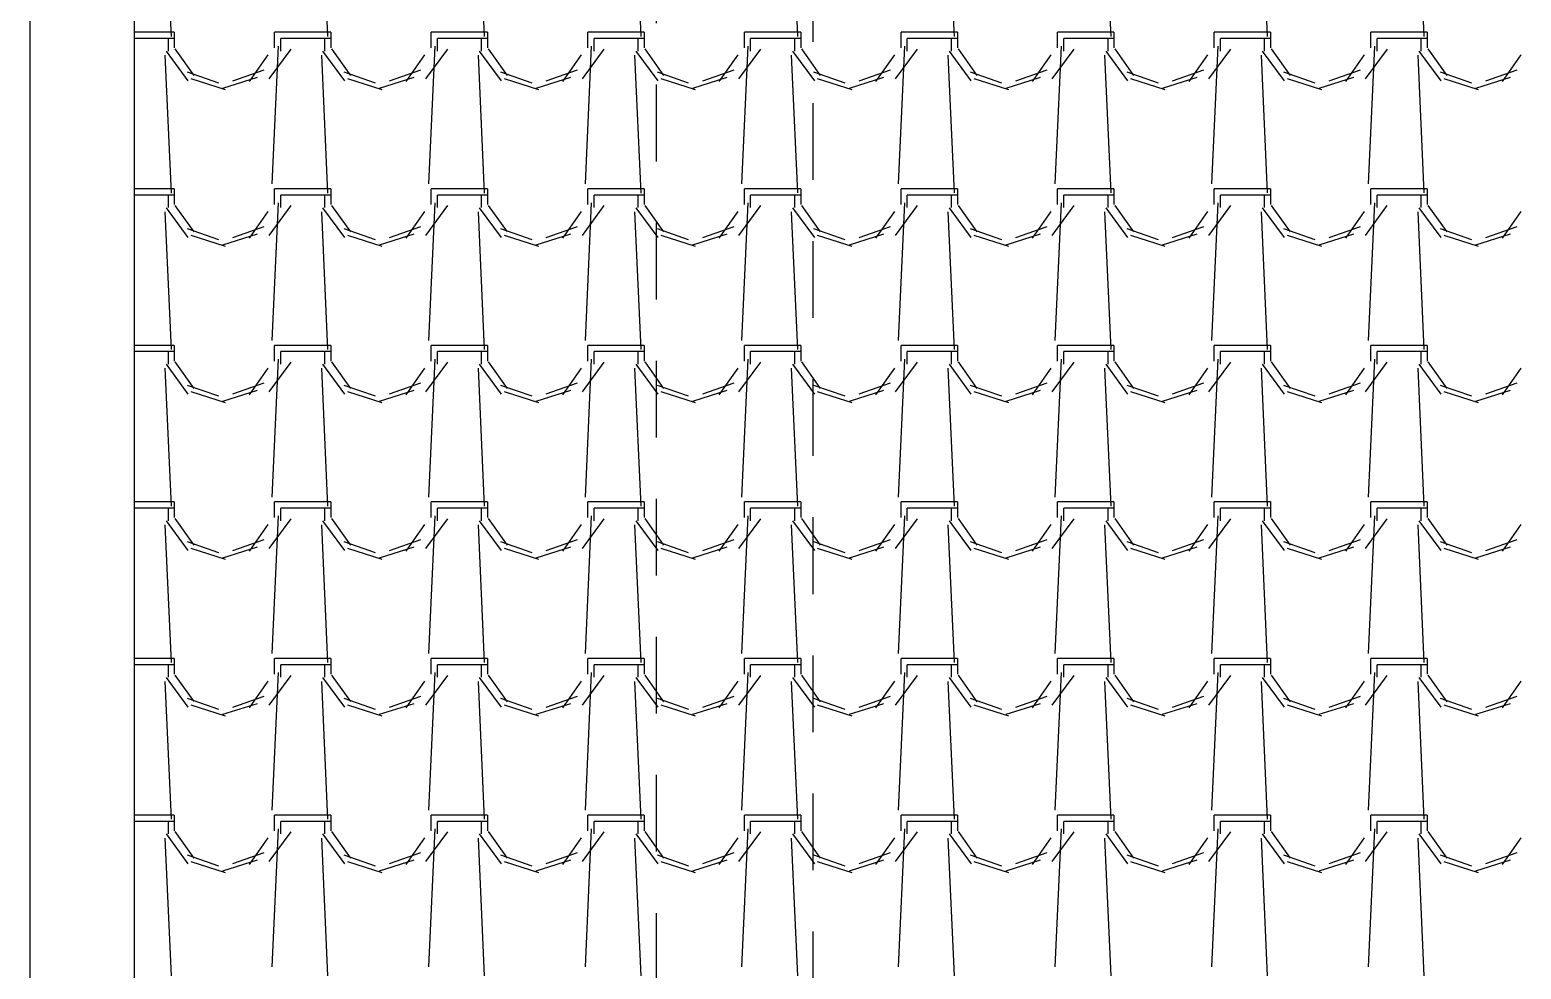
# Model space of a CAD drawing. Header units: millimetres. Extents: x 3923 to 4007, y 744 to 863.
# Drawn here: x 3930.972 to 3933.402, y 849.569 to 851.1 of the extents above; entities that cross this region are included whole.
import ezdxf

# ---------------------------------------------------------------- set-up
doc = ezdxf.new("R2010")
doc.units = ezdxf.units.MM
doc.linetypes.add('HIDDEN2', pattern=[0.1875, 0.125, -0.0625])
doc.layers.add('-HIDRO', color=8, linetype='Continuous')

msp = doc.modelspace()

# ---------------------------------------------------------------- linework, layer by layer
at = {"layer": '-HIDRO'}
for p, q in [((3930.9722, 855.7515), (3930.9722, 834.9143)), ((3931.1423, 854.5608), (3931.1423, 835.0844))]:
    msp.add_line(p, q, dxfattribs=at)
at = {"layer": '-HIDRO', "linetype": 'HIDDEN2'}
for p, q in [((3931.9928, 853.7103), (3931.9928, 835.9349)), ((3932.2479, 853.4552), (3932.2479, 846.6512))]:
    msp.add_line(p, q, dxfattribs=at)
at = {"layer": '-HIDRO', "linetype": 'Continuous'}
for p, q in [((3931.1921, 851.3134), (3931.2023, 851.0889)), ((3931.4472, 851.3134), (3931.4574, 851.0889)), ((3931.7024, 851.3134), (3931.7126, 851.0889)), ((3931.9575, 851.3134), (3931.9677, 851.0889)), ((3932.2127, 851.3134), (3932.2229, 851.0889)), ((3932.4678, 851.3134), (3932.478, 851.0889)), ((3932.723, 851.3134), (3932.7332, 851.0889)), ((3932.9781, 851.3134), (3932.9883, 851.0889)), ((3933.2333, 851.3134), (3933.2435, 851.0889)), ((3931.1974, 851.0957), (3931.1423, 851.0957)), ((3931.2076, 851.0957), (3931.1974, 851.0957)), ((3931.2076, 851.0957), (3931.2076, 851.0702)), ((3931.4525, 851.0957), (3931.3709, 851.0957)), ((3931.3709, 851.0702), (3931.3709, 851.0957)), ((3931.4627, 851.0957), (3931.4525, 851.0957)), ((3931.4627, 851.0957), (3931.4627, 851.0702)), ((3931.7077, 851.0957), (3931.626, 851.0957)), ((3931.626, 851.0702), (3931.626, 851.0957)), ((3931.7179, 851.0957), (3931.7077, 851.0957)), ((3931.7179, 851.0957), (3931.7179, 851.0702)), ((3931.9628, 851.0957), (3931.8812, 851.0957)), ((3931.8812, 851.0702), (3931.8812, 851.0957)), ((3931.973, 851.0957), (3931.9628, 851.0957)), ((3931.973, 851.0957), (3931.973, 851.0702)), ((3932.218, 851.0957), (3932.1363, 851.0957)), ((3932.1363, 851.0702), (3932.1363, 851.0957)), ((3932.2282, 851.0957), (3932.218, 851.0957)), ((3932.2282, 851.0957), (3932.2282, 851.0702)), ((3932.4731, 851.0957), (3932.3915, 851.0957)), ((3932.3915, 851.0702), (3932.3915, 851.0957)), ((3932.4833, 851.0957), (3932.4731, 851.0957)), ((3932.4833, 851.0957), (3932.4833, 851.0702)), ((3932.7283, 851.0957), (3932.6466, 851.0957)), ((3932.6466, 851.0702), (3932.6466, 851.0957)), ((3932.7385, 851.0957), (3932.7283, 851.0957)), ((3932.7385, 851.0957), (3932.7385, 851.0702)), ((3932.9834, 851.0957), (3932.9018, 851.0957)), ((3932.9018, 851.0702), (3932.9018, 851.0957)), ((3932.9936, 851.0957), (3932.9834, 851.0957)), ((3932.9936, 851.0957), (3932.9936, 851.0702)), ((3933.2386, 851.0957), (3933.1569, 851.0957)), ((3933.1569, 851.0702), (3933.1569, 851.0957)), ((3933.2488, 851.0957), (3933.2386, 851.0957)), ((3933.2488, 851.0957), (3933.2488, 851.0702)), ((3931.1974, 851.0855), (3931.1423, 851.0855)), ((3931.1974, 851.0855), (3931.1974, 851.0651)), ((3931.2076, 851.0855), (3931.1974, 851.0855)), ((3931.3766, 851.0731), (3931.3664, 850.8485)), ((3931.4525, 851.0855), (3931.3811, 851.0855)), ((3931.3811, 851.0651), (3931.3811, 851.0855)), ((3931.4525, 851.0855), (3931.4525, 851.0651)), ((3931.4627, 851.0855), (3931.4525, 851.0855)), ((3931.6318, 851.0731), (3931.6216, 850.8485)), ((3931.7077, 851.0855), (3931.6362, 851.0855)), ((3931.6362, 851.0651), (3931.6362, 851.0855)), ((3931.7077, 851.0855), (3931.7077, 851.0651)), ((3931.7179, 851.0855), (3931.7077, 851.0855)), ((3931.8869, 851.0731), (3931.8767, 850.8485)), ((3931.9628, 851.0855), (3931.8914, 851.0855)), ((3931.8914, 851.0651), (3931.8914, 851.0855)), ((3931.9628, 851.0855), (3931.9628, 851.0651)), ((3931.973, 851.0855), (3931.9628, 851.0855)), ((3932.1421, 851.0731), (3932.1319, 850.8485)), ((3932.218, 851.0855), (3932.1465, 851.0855)), ((3932.1465, 851.0651), (3932.1465, 851.0855)), ((3932.218, 851.0855), (3932.218, 851.0651)), ((3932.2282, 851.0855), (3932.218, 851.0855)), ((3932.3972, 851.0731), (3932.387, 850.8485)), ((3932.4731, 851.0855), (3932.4017, 851.0855)), ((3932.4017, 851.0651), (3932.4017, 851.0855)), ((3932.4731, 851.0855), (3932.4731, 851.0651)), ((3932.4833, 851.0855), (3932.4731, 851.0855)), ((3932.6524, 851.0731), (3932.6422, 850.8485)), ((3932.7283, 851.0855), (3932.6568, 851.0855)), ((3932.6568, 851.0651), (3932.6568, 851.0855)), ((3932.7283, 851.0855), (3932.7283, 851.0651)), ((3932.7385, 851.0855), (3932.7283, 851.0855)), ((3932.9076, 851.073), (3932.8973, 850.8485)), ((3932.9834, 851.0855), (3932.912, 851.0855)), ((3932.912, 851.0651), (3932.912, 851.0855)), ((3932.9834, 851.0855), (3932.9834, 851.0651)), ((3932.9936, 851.0855), (3932.9834, 851.0855)), ((3933.1627, 851.073), (3933.1525, 850.8485)), ((3933.2386, 851.0855), (3933.1671, 851.0855)), ((3933.1671, 851.0651), (3933.1671, 851.0855)), ((3933.2386, 851.0855), (3933.2386, 851.0651)), ((3933.2488, 851.0855), (3933.2386, 851.0855)), ((3931.1423, 851.0677), (3931.1427, 851.0682)), ((3931.1921, 851.0583), (3931.2023, 850.8337)), ((3931.1941, 851.0648), (3931.2298, 851.0164)), ((3931.2087, 851.0687), (3931.2393, 851.0253)), ((3931.33, 851.0153), (3931.3607, 851.0587)), ((3931.3621, 851.0198), (3931.3978, 851.0682)), ((3931.4472, 851.0583), (3931.4574, 850.8337)), ((3931.4492, 851.0648), (3931.485, 851.0164)), ((3931.4638, 851.0687), (3931.4944, 851.0253)), ((3931.5852, 851.0153), (3931.6158, 851.0587)), ((3931.6172, 851.0198), (3931.653, 851.0682)), ((3931.7024, 851.0583), (3931.7126, 850.8337)), ((3931.7044, 851.0648), (3931.7401, 851.0164)), ((3931.719, 851.0687), (3931.7496, 851.0253)), ((3931.8403, 851.0153), (3931.871, 851.0587)), ((3931.8724, 851.0198), (3931.9081, 851.0682)), ((3931.9575, 851.0583), (3931.9677, 850.8337)), ((3931.9595, 851.0648), (3931.9952, 851.0164)), ((3931.9741, 851.0687), (3932.0047, 851.0253)), ((3932.0955, 851.0153), (3932.1261, 851.0587)), ((3932.1275, 851.0198), (3932.1633, 851.0682)), ((3932.2127, 851.0583), (3932.2229, 850.8338)), ((3932.2147, 851.0648), (3932.2504, 851.0164)), ((3932.2293, 851.0687), (3932.2599, 851.0253)), ((3932.3506, 851.0153), (3932.3813, 851.0587)), ((3932.3827, 851.0198), (3932.4184, 851.0682)), ((3932.4678, 851.0583), (3932.478, 850.8338)), ((3932.4698, 851.0648), (3932.5055, 851.0164)), ((3932.4844, 851.0687), (3932.515, 851.0253)), ((3932.6058, 851.0153), (3932.6364, 851.0587)), ((3932.6378, 851.0198), (3932.6736, 851.0682)), ((3932.723, 851.0583), (3932.7332, 850.8338)), ((3932.725, 851.0648), (3932.7607, 851.0164)), ((3932.7396, 851.0687), (3932.7702, 851.0253)), ((3932.8609, 851.0153), (3932.8916, 851.0587)), ((3932.893, 851.0198), (3932.9287, 851.0682)), ((3932.9781, 851.0583), (3932.9883, 850.8338)), ((3932.9801, 851.0648), (3933.0158, 851.0164)), ((3932.9947, 851.0687), (3933.0253, 851.0253)), ((3933.1161, 851.0153), (3933.1467, 851.0587)), ((3933.1481, 851.0198), (3933.1839, 851.0682)), ((3933.2333, 851.0583), (3933.2435, 850.8338)), ((3933.2353, 851.0648), (3933.271, 851.0164)), ((3933.2499, 851.0687), (3933.2805, 851.0253)), ((3933.3713, 851.0153), (3933.4019, 851.0587)), ((3931.2286, 851.031), (3931.2796, 851.0132)), ((3931.2869, 851.0047), (3931.3431, 851.0225)), ((3931.303, 851.0166), (3931.354, 851.0344)), ((3931.4837, 851.031), (3931.5347, 851.0132)), ((3931.5421, 851.0047), (3931.5982, 851.0225)), ((3931.5581, 851.0166), (3931.6092, 851.0344)), ((3931.7389, 851.031), (3931.7899, 851.0132)), ((3931.7972, 851.0047), (3931.8534, 851.0225)), ((3931.8133, 851.0166), (3931.8643, 851.0344)), ((3931.994, 851.031), (3932.045, 851.0132)), ((3932.0524, 851.0047), (3932.1085, 851.0225)), ((3932.0684, 851.0166), (3932.1195, 851.0344)), ((3932.2492, 851.031), (3932.3002, 851.0132)), ((3932.3075, 851.0047), (3932.3637, 851.0225)), ((3932.3236, 851.0166), (3932.3746, 851.0344)), ((3932.5043, 851.031), (3932.5553, 851.0132)), ((3932.5627, 851.0047), (3932.6188, 851.0225)), ((3932.5787, 851.0166), (3932.6298, 851.0344)), ((3932.7595, 851.031), (3932.8105, 851.0132)), ((3932.8178, 851.0047), (3932.874, 851.0225)), ((3932.8339, 851.0166), (3932.8849, 851.0344)), ((3933.0146, 851.031), (3933.0656, 851.0132)), ((3933.073, 851.0047), (3933.1291, 851.0225)), ((3933.089, 851.0166), (3933.1401, 851.0344)), ((3933.2698, 851.031), (3933.3208, 851.0132)), ((3933.3281, 851.0047), (3933.3843, 851.0225)), ((3933.3442, 851.0166), (3933.3952, 851.0344)), ((3931.2345, 851.0203), (3931.2907, 851.0024)), ((3931.4897, 851.0203), (3931.5458, 851.0024)), ((3931.7448, 851.0203), (3931.801, 851.0024)), ((3932, 851.0203), (3932.0561, 851.0024)), ((3932.2551, 851.0203), (3932.3113, 851.0024)), ((3932.5103, 851.0203), (3932.5664, 851.0024)), ((3932.7654, 851.0203), (3932.8216, 851.0024)), ((3933.0206, 851.0203), (3933.0767, 851.0024)), ((3933.2757, 851.0203), (3933.3319, 851.0024)), ((3931.1974, 850.8405), (3931.1423, 850.8405)), ((3931.1974, 850.8303), (3931.1423, 850.8303)), ((3931.2076, 850.8405), (3931.1974, 850.8405)), ((3931.1974, 850.8303), (3931.1974, 850.8099)), ((3931.2076, 850.8303), (3931.1974, 850.8303)), ((3931.2076, 850.8405), (3931.2076, 850.815)), ((3931.4525, 850.8405), (3931.3709, 850.8405)), ((3931.3709, 850.815), (3931.3709, 850.8405)), ((3931.4525, 850.8303), (3931.3811, 850.8303)), ((3931.3811, 850.8099), (3931.3811, 850.8303)), ((3931.4627, 850.8405), (3931.4525, 850.8405)), ((3931.4525, 850.8303), (3931.4525, 850.8099)), ((3931.4627, 850.8303), (3931.4525, 850.8303)), ((3931.4627, 850.8405), (3931.4627, 850.815)), ((3931.7077, 850.8405), (3931.626, 850.8405)), ((3931.626, 850.815), (3931.626, 850.8405)), ((3931.7077, 850.8303), (3931.6362, 850.8303)), ((3931.6362, 850.8099), (3931.6362, 850.8303)), ((3931.7179, 850.8405), (3931.7077, 850.8405)), ((3931.7077, 850.8303), (3931.7077, 850.8099)), ((3931.7179, 850.8303), (3931.7077, 850.8303)), ((3931.7179, 850.8405), (3931.7179, 850.815)), ((3931.9628, 850.8405), (3931.8812, 850.8405)), ((3931.8812, 850.815), (3931.8812, 850.8405)), ((3931.9628, 850.8303), (3931.8914, 850.8303)), ((3931.8914, 850.8099), (3931.8914, 850.8303)), ((3931.973, 850.8405), (3931.9628, 850.8405)), ((3931.9628, 850.8303), (3931.9628, 850.8099)), ((3931.973, 850.8303), (3931.9628, 850.8303)), ((3931.973, 850.8405), (3931.973, 850.815)), ((3932.218, 850.8405), (3932.1363, 850.8405)), ((3932.1363, 850.815), (3932.1363, 850.8405)), ((3932.218, 850.8303), (3932.1465, 850.8303)), ((3932.1465, 850.8099), (3932.1465, 850.8303)), ((3932.2282, 850.8405), (3932.218, 850.8405)), ((3932.218, 850.8303), (3932.218, 850.8099)), ((3932.2282, 850.8303), (3932.218, 850.8303)), ((3932.2282, 850.8405), (3932.2282, 850.815)), ((3932.4731, 850.8405), (3932.3915, 850.8405)), ((3932.3915, 850.815), (3932.3915, 850.8405)), ((3932.4731, 850.8303), (3932.4017, 850.8303)), ((3932.4017, 850.8099), (3932.4017, 850.8303)), ((3932.4833, 850.8405), (3932.4731, 850.8405)), ((3932.4731, 850.8303), (3932.4731, 850.8099)), ((3932.4833, 850.8303), (3932.4731, 850.8303)), ((3932.4833, 850.8405), (3932.4833, 850.815)), ((3932.7283, 850.8405), (3932.6466, 850.8405)), ((3932.6466, 850.815), (3932.6466, 850.8405)), ((3932.7283, 850.8303), (3932.6568, 850.8303)), ((3932.6568, 850.8099), (3932.6568, 850.8303)), ((3932.7385, 850.8405), (3932.7283, 850.8405)), ((3932.7283, 850.8303), (3932.7283, 850.8099)), ((3932.7385, 850.8303), (3932.7283, 850.8303)), ((3932.7385, 850.8405), (3932.7385, 850.815)), ((3932.9834, 850.8405), (3932.9018, 850.8405)), ((3932.9018, 850.815), (3932.9018, 850.8405)), ((3932.9834, 850.8303), (3932.912, 850.8303)), ((3932.912, 850.8099), (3932.912, 850.8303)), ((3932.9936, 850.8405), (3932.9834, 850.8405)), ((3932.9834, 850.8303), (3932.9834, 850.8099)), ((3932.9936, 850.8303), (3932.9834, 850.8303)), ((3932.9936, 850.8405), (3932.9936, 850.815)), ((3933.2386, 850.8405), (3933.1569, 850.8405)), ((3933.1569, 850.815), (3933.1569, 850.8405)), ((3933.2386, 850.8303), (3933.1671, 850.8303)), ((3933.1671, 850.8099), (3933.1671, 850.8303)), ((3933.2488, 850.8405), (3933.2386, 850.8405)), ((3933.2386, 850.8303), (3933.2386, 850.8099)), ((3933.2488, 850.8303), (3933.2386, 850.8303)), ((3933.2488, 850.8405), (3933.2488, 850.815)), ((3931.1423, 850.8126), (3931.1427, 850.8131)), ((3931.1921, 850.8031), (3931.2023, 850.5786)), ((3931.1941, 850.8097), (3931.2298, 850.7612)), ((3931.2087, 850.8136), (3931.2393, 850.7702)), ((3931.33, 850.7602), (3931.3607, 850.8035)), ((3931.3621, 850.7646), (3931.3978, 850.8131)), ((3931.3766, 850.8179), (3931.3664, 850.5934)), ((3931.4472, 850.8031), (3931.4574, 850.5786)), ((3931.4492, 850.8097), (3931.485, 850.7612)), ((3931.4638, 850.8136), (3931.4944, 850.7702)), ((3931.5852, 850.7602), (3931.6158, 850.8035)), ((3931.6172, 850.7646), (3931.653, 850.8131)), ((3931.6318, 850.8179), (3931.6216, 850.5934)), ((3931.7024, 850.8031), (3931.7126, 850.5786)), ((3931.7044, 850.8097), (3931.7401, 850.7612)), ((3931.719, 850.8136), (3931.7496, 850.7702)), ((3931.8403, 850.7602), (3931.871, 850.8035)), ((3931.8724, 850.7646), (3931.9081, 850.8131)), ((3931.8869, 850.8179), (3931.8767, 850.5934)), ((3931.9575, 850.8031), (3931.9677, 850.5786)), ((3931.9595, 850.8097), (3931.9952, 850.7612)), ((3931.9741, 850.8136), (3932.0047, 850.7702)), ((3932.0955, 850.7602), (3932.1261, 850.8035)), ((3932.1275, 850.7646), (3932.1633, 850.8131)), ((3932.1421, 850.8179), (3932.1319, 850.5934)), ((3932.2127, 850.8031), (3932.2229, 850.5786)), ((3932.2147, 850.8097), (3932.2504, 850.7612)), ((3932.2293, 850.8136), (3932.2599, 850.7702)), ((3932.3506, 850.7602), (3932.3813, 850.8035)), ((3932.3827, 850.7646), (3932.4184, 850.8131)), ((3932.3972, 850.8179), (3932.387, 850.5934)), ((3932.4678, 850.8031), (3932.478, 850.5786)), ((3932.4698, 850.8097), (3932.5055, 850.7612)), ((3932.4844, 850.8136), (3932.515, 850.7702)), ((3932.6058, 850.7602), (3932.6364, 850.8035)), ((3932.6378, 850.7646), (3932.6736, 850.8131)), ((3932.6524, 850.8179), (3932.6422, 850.5934)), ((3932.723, 850.8031), (3932.7332, 850.5786)), ((3932.725, 850.8097), (3932.7607, 850.7612)), ((3932.7396, 850.8136), (3932.7702, 850.7702)), ((3932.8609, 850.7602), (3932.8916, 850.8035)), ((3932.893, 850.7646), (3932.9287, 850.8131)), ((3932.9076, 850.8179), (3932.8973, 850.5934)), ((3932.9781, 850.8031), (3932.9883, 850.5786)), ((3932.9801, 850.8097), (3933.0158, 850.7612)), ((3932.9947, 850.8136), (3933.0253, 850.7702)), ((3933.1161, 850.7602), (3933.1467, 850.8035)), ((3933.1481, 850.7646), (3933.1838, 850.8131)), ((3933.1627, 850.8179), (3933.1525, 850.5934)), ((3933.2333, 850.8031), (3933.2435, 850.5786)), ((3933.2353, 850.8097), (3933.271, 850.7612)), ((3933.2499, 850.8136), (3933.2805, 850.7702)), ((3933.3713, 850.7602), (3933.4019, 850.8035)), ((3931.303, 850.7614), (3931.354, 850.7793)), ((3931.5581, 850.7614), (3931.6092, 850.7793)), ((3931.8133, 850.7614), (3931.8643, 850.7793)), ((3932.0684, 850.7614), (3932.1195, 850.7793)), ((3932.3236, 850.7614), (3932.3746, 850.7793)), ((3932.5787, 850.7614), (3932.6298, 850.7793)), ((3932.8339, 850.7614), (3932.8849, 850.7793)), ((3933.089, 850.7614), (3933.1401, 850.7793)), ((3933.3442, 850.7614), (3933.3952, 850.7793)), ((3931.2286, 850.7759), (3931.2796, 850.758)), ((3931.2345, 850.7651), (3931.2907, 850.7473)), ((3931.2869, 850.7495), (3931.3431, 850.7674)), ((3931.4837, 850.7759), (3931.5347, 850.758)), ((3931.4897, 850.7651), (3931.5458, 850.7473)), ((3931.5421, 850.7495), (3931.5982, 850.7674)), ((3931.7389, 850.7759), (3931.7899, 850.758)), ((3931.7448, 850.7651), (3931.801, 850.7473)), ((3931.7972, 850.7495), (3931.8534, 850.7674)), ((3931.994, 850.7759), (3932.045, 850.758)), ((3932, 850.7651), (3932.0561, 850.7473)), ((3932.0524, 850.7495), (3932.1085, 850.7674)), ((3932.2492, 850.7759), (3932.3002, 850.758)), ((3932.2551, 850.7651), (3932.3113, 850.7473)), ((3932.3075, 850.7495), (3932.3637, 850.7674)), ((3932.5043, 850.7759), (3932.5553, 850.758)), ((3932.5103, 850.7651), (3932.5664, 850.7473)), ((3932.5627, 850.7495), (3932.6188, 850.7674)), ((3932.7595, 850.7759), (3932.8105, 850.758)), ((3932.7654, 850.7651), (3932.8216, 850.7473)), ((3932.8178, 850.7495), (3932.874, 850.7674)), ((3933.0146, 850.7759), (3933.0656, 850.758)), ((3933.0206, 850.7651), (3933.0767, 850.7473)), ((3933.073, 850.7495), (3933.1291, 850.7674)), ((3933.2698, 850.7759), (3933.3208, 850.758)), ((3933.2757, 850.7651), (3933.3319, 850.7473)), ((3933.3281, 850.7495), (3933.3843, 850.7674)), ((3931.1974, 850.5854), (3931.1423, 850.5854)), ((3931.2076, 850.5854), (3931.1974, 850.5854)), ((3931.2076, 850.5854), (3931.2076, 850.5599)), ((3931.4525, 850.5854), (3931.3709, 850.5854)), ((3931.3709, 850.5599), (3931.3709, 850.5854)), ((3931.4627, 850.5854), (3931.4525, 850.5854)), ((3931.4627, 850.5854), (3931.4627, 850.5599)), ((3931.7077, 850.5854), (3931.626, 850.5854)), ((3931.626, 850.5599), (3931.626, 850.5854)), ((3931.7179, 850.5854), (3931.7077, 850.5854)), ((3931.7179, 850.5854), (3931.7179, 850.5599)), ((3931.9628, 850.5854), (3931.8812, 850.5854)), ((3931.8812, 850.5599), (3931.8812, 850.5854)), ((3931.973, 850.5854), (3931.9628, 850.5854)), ((3931.973, 850.5854), (3931.973, 850.5599)), ((3932.218, 850.5854), (3932.1363, 850.5854)), ((3932.1363, 850.5599), (3932.1363, 850.5854)), ((3932.2282, 850.5854), (3932.218, 850.5854)), ((3932.2282, 850.5854), (3932.2282, 850.5599)), ((3932.4731, 850.5854), (3932.3915, 850.5854)), ((3932.3915, 850.5599), (3932.3915, 850.5854)), ((3932.4833, 850.5854), (3932.4731, 850.5854)), ((3932.4833, 850.5854), (3932.4833, 850.5599)), ((3932.7283, 850.5854), (3932.6466, 850.5854)), ((3932.6466, 850.5599), (3932.6466, 850.5854)), ((3932.7385, 850.5854), (3932.7283, 850.5854)), ((3932.7385, 850.5854), (3932.7385, 850.5599)), ((3932.9834, 850.5854), (3932.9018, 850.5854)), ((3932.9018, 850.5599), (3932.9018, 850.5854)), ((3932.9936, 850.5854), (3932.9834, 850.5854)), ((3932.9936, 850.5854), (3932.9936, 850.5599)), ((3933.2386, 850.5854), (3933.1569, 850.5854)), ((3933.1569, 850.5599), (3933.1569, 850.5854)), ((3933.2488, 850.5854), (3933.2386, 850.5854)), ((3933.2488, 850.5854), (3933.2488, 850.5599)), ((3931.1974, 850.5752), (3931.1423, 850.5752)), ((3931.1974, 850.5752), (3931.1974, 850.5548)), ((3931.2076, 850.5752), (3931.1974, 850.5752)), ((3931.3766, 850.5628), (3931.3664, 850.3382)), ((3931.4525, 850.5752), (3931.3811, 850.5752)), ((3931.3811, 850.5548), (3931.3811, 850.5752)), ((3931.4525, 850.5752), (3931.4525, 850.5548)), ((3931.4627, 850.5752), (3931.4525, 850.5752)), ((3931.6318, 850.5628), (3931.6216, 850.3382)), ((3931.7077, 850.5752), (3931.6362, 850.5752)), ((3931.6362, 850.5548), (3931.6362, 850.5752)), ((3931.7077, 850.5752), (3931.7077, 850.5548)), ((3931.7179, 850.5752), (3931.7077, 850.5752)), ((3931.8869, 850.5628), (3931.8767, 850.3382)), ((3931.9628, 850.5752), (3931.8914, 850.5752)), ((3931.8914, 850.5548), (3931.8914, 850.5752)), ((3931.9628, 850.5752), (3931.9628, 850.5548)), ((3931.973, 850.5752), (3931.9628, 850.5752)), ((3932.1421, 850.5628), (3932.1319, 850.3382)), ((3932.218, 850.5752), (3932.1465, 850.5752)), ((3932.1465, 850.5548), (3932.1465, 850.5752)), ((3932.218, 850.5752), (3932.218, 850.5548)), ((3932.2282, 850.5752), (3932.218, 850.5752)), ((3932.3972, 850.5628), (3932.387, 850.3382)), ((3932.4731, 850.5752), (3932.4017, 850.5752)), ((3932.4017, 850.5548), (3932.4017, 850.5752)), ((3932.4731, 850.5752), (3932.4731, 850.5548)), ((3932.4833, 850.5752), (3932.4731, 850.5752)), ((3932.6524, 850.5628), (3932.6422, 850.3382)), ((3932.7283, 850.5752), (3932.6568, 850.5752)), ((3932.6568, 850.5548), (3932.6568, 850.5752)), ((3932.7283, 850.5752), (3932.7283, 850.5548)), ((3932.7385, 850.5752), (3932.7283, 850.5752)), ((3932.9076, 850.5627), (3932.8973, 850.3382)), ((3932.9834, 850.5752), (3932.912, 850.5752)), ((3932.912, 850.5548), (3932.912, 850.5752)), ((3932.9834, 850.5752), (3932.9834, 850.5548)), ((3932.9936, 850.5752), (3932.9834, 850.5752)), ((3933.1627, 850.5627), (3933.1525, 850.3382)), ((3933.2386, 850.5752), (3933.1671, 850.5752)), ((3933.1671, 850.5548), (3933.1671, 850.5752)), ((3933.2386, 850.5752), (3933.2386, 850.5548)), ((3933.2488, 850.5752), (3933.2386, 850.5752)), ((3931.1423, 850.5574), (3931.1427, 850.5579)), ((3931.1921, 850.548), (3931.2023, 850.3234)), ((3931.1941, 850.5545), (3931.2298, 850.5061)), ((3931.2087, 850.5584), (3931.2393, 850.515)), ((3931.33, 850.505), (3931.3607, 850.5484)), ((3931.3621, 850.5095), (3931.3978, 850.5579)), ((3931.4472, 850.548), (3931.4574, 850.3234)), ((3931.4492, 850.5545), (3931.485, 850.5061)), ((3931.4638, 850.5584), (3931.4944, 850.515)), ((3931.5852, 850.505), (3931.6158, 850.5484)), ((3931.6172, 850.5095), (3931.653, 850.5579)), ((3931.7024, 850.548), (3931.7126, 850.3234)), ((3931.7044, 850.5545), (3931.7401, 850.5061)), ((3931.719, 850.5584), (3931.7496, 850.515)), ((3931.8403, 850.505), (3931.871, 850.5484)), ((3931.8724, 850.5095), (3931.9081, 850.5579)), ((3931.9575, 850.548), (3931.9677, 850.3234)), ((3931.9595, 850.5545), (3931.9953, 850.5061)), ((3931.9741, 850.5584), (3932.0047, 850.515)), ((3932.0955, 850.505), (3932.1261, 850.5484)), ((3932.1275, 850.5095), (3932.1633, 850.5579)), ((3932.2127, 850.548), (3932.2229, 850.3235)), ((3932.2147, 850.5545), (3932.2504, 850.5061)), ((3932.2293, 850.5584), (3932.2599, 850.515)), ((3932.3506, 850.505), (3932.3813, 850.5484)), ((3932.3827, 850.5095), (3932.4184, 850.5579)), ((3932.4678, 850.548), (3932.478, 850.3235)), ((3932.4698, 850.5545), (3932.5055, 850.5061)), ((3932.4844, 850.5584), (3932.515, 850.515)), ((3932.6058, 850.505), (3932.6364, 850.5484)), ((3932.6378, 850.5095), (3932.6736, 850.5579)), ((3932.723, 850.548), (3932.7332, 850.3235)), ((3932.725, 850.5545), (3932.7607, 850.5061)), ((3932.7396, 850.5584), (3932.7702, 850.515)), ((3932.8609, 850.505), (3932.8916, 850.5484)), ((3932.893, 850.5095), (3932.9287, 850.5579)), ((3932.9781, 850.548), (3932.9883, 850.3235)), ((3932.9801, 850.5545), (3933.0158, 850.5061)), ((3932.9947, 850.5584), (3933.0253, 850.515)), ((3933.1161, 850.505), (3933.1467, 850.5484)), ((3933.1481, 850.5095), (3933.1838, 850.5579)), ((3933.2333, 850.548), (3933.2435, 850.3235)), ((3933.2353, 850.5545), (3933.271, 850.5061)), ((3933.2499, 850.5584), (3933.2805, 850.515)), ((3933.3713, 850.505), (3933.4019, 850.5484)), ((3931.2286, 850.5207), (3931.2796, 850.5029)), ((3931.2869, 850.4944), (3931.3431, 850.5122)), ((3931.303, 850.5063), (3931.354, 850.5241)), ((3931.4837, 850.5207), (3931.5347, 850.5029)), ((3931.5421, 850.4944), (3931.5982, 850.5122)), ((3931.5581, 850.5063), (3931.6092, 850.5241)), ((3931.7389, 850.5207), (3931.7899, 850.5029)), ((3931.7972, 850.4944), (3931.8534, 850.5122)), ((3931.8133, 850.5063), (3931.8643, 850.5241)), ((3931.994, 850.5207), (3932.045, 850.5029)), ((3932.0524, 850.4944), (3932.1085, 850.5122)), ((3932.0684, 850.5063), (3932.1195, 850.5241)), ((3932.2492, 850.5207), (3932.3002, 850.5029)), ((3932.3075, 850.4944), (3932.3637, 850.5122)), ((3932.3236, 850.5063), (3932.3746, 850.5241)), ((3932.5043, 850.5207), (3932.5553, 850.5029)), ((3932.5627, 850.4944), (3932.6188, 850.5122)), ((3932.5787, 850.5063), (3932.6298, 850.5241)), ((3932.7595, 850.5207), (3932.8105, 850.5029)), ((3932.8178, 850.4944), (3932.874, 850.5122)), ((3932.8339, 850.5063), (3932.8849, 850.5241)), ((3933.0146, 850.5207), (3933.0656, 850.5029)), ((3933.073, 850.4944), (3933.1291, 850.5122)), ((3933.089, 850.5063), (3933.1401, 850.5241)), ((3933.2698, 850.5207), (3933.3208, 850.5029)), ((3933.3281, 850.4944), (3933.3843, 850.5122)), ((3933.3442, 850.5063), (3933.3952, 850.5241)), ((3931.2345, 850.51), (3931.2907, 850.4921)), ((3931.4897, 850.51), (3931.5458, 850.4921)), ((3931.7448, 850.51), (3931.801, 850.4921)), ((3932, 850.51), (3932.0561, 850.4921)), ((3932.2551, 850.51), (3932.3113, 850.4921)), ((3932.5103, 850.51), (3932.5664, 850.4921)), ((3932.7654, 850.51), (3932.8216, 850.4921)), ((3933.0206, 850.51), (3933.0767, 850.4921)), ((3933.2757, 850.51), (3933.3319, 850.4921)), ((3931.1974, 850.3302), (3931.1423, 850.3302)), ((3931.1974, 850.32), (3931.1423, 850.32)), ((3931.2076, 850.3302), (3931.1974, 850.3302)), ((3931.1974, 850.32), (3931.1974, 850.2996)), ((3931.2076, 850.32), (3931.1974, 850.32)), ((3931.2076, 850.3302), (3931.2076, 850.3047)), ((3931.4525, 850.3302), (3931.3709, 850.3302)), ((3931.3709, 850.3047), (3931.3709, 850.3302)), ((3931.4525, 850.32), (3931.3811, 850.32)), ((3931.3811, 850.2996), (3931.3811, 850.32)), ((3931.4627, 850.3302), (3931.4525, 850.3302)), ((3931.4525, 850.32), (3931.4525, 850.2996)), ((3931.4627, 850.32), (3931.4525, 850.32)), ((3931.4627, 850.3302), (3931.4627, 850.3047)), ((3931.7077, 850.3302), (3931.626, 850.3302)), ((3931.626, 850.3047), (3931.626, 850.3302)), ((3931.7077, 850.32), (3931.6362, 850.32)), ((3931.6362, 850.2996), (3931.6362, 850.32)), ((3931.7179, 850.3302), (3931.7077, 850.3302)), ((3931.7077, 850.32), (3931.7077, 850.2996)), ((3931.7179, 850.32), (3931.7077, 850.32)), ((3931.7179, 850.3302), (3931.7179, 850.3047)), ((3931.9628, 850.3302), (3931.8812, 850.3302)), ((3931.8812, 850.3047), (3931.8812, 850.3302)), ((3931.9628, 850.32), (3931.8914, 850.32)), ((3931.8914, 850.2996), (3931.8914, 850.32)), ((3931.973, 850.3302), (3931.9628, 850.3302)), ((3931.9628, 850.32), (3931.9628, 850.2996)), ((3931.973, 850.32), (3931.9628, 850.32)), ((3931.973, 850.3302), (3931.973, 850.3047)), ((3932.218, 850.3302), (3932.1363, 850.3302)), ((3932.1363, 850.3047), (3932.1363, 850.3302)), ((3932.218, 850.32), (3932.1465, 850.32)), ((3932.1465, 850.2996), (3932.1465, 850.32)), ((3932.2282, 850.3302), (3932.218, 850.3302)), ((3932.218, 850.32), (3932.218, 850.2996)), ((3932.2282, 850.32), (3932.218, 850.32)), ((3932.2282, 850.3302), (3932.2282, 850.3047)), ((3932.4731, 850.3302), (3932.3915, 850.3302)), ((3932.3915, 850.3047), (3932.3915, 850.3302)), ((3932.4731, 850.32), (3932.4017, 850.32)), ((3932.4017, 850.2996), (3932.4017, 850.32)), ((3932.4833, 850.3302), (3932.4731, 850.3302)), ((3932.4731, 850.32), (3932.4731, 850.2996)), ((3932.4833, 850.32), (3932.4731, 850.32)), ((3932.4833, 850.3302), (3932.4833, 850.3047)), ((3932.7283, 850.3302), (3932.6466, 850.3302)), ((3932.6466, 850.3047), (3932.6466, 850.3302)), ((3932.7283, 850.32), (3932.6568, 850.32)), ((3932.6568, 850.2996), (3932.6568, 850.32)), ((3932.7385, 850.3302), (3932.7283, 850.3302)), ((3932.7283, 850.32), (3932.7283, 850.2996)), ((3932.7385, 850.32), (3932.7283, 850.32)), ((3932.7385, 850.3302), (3932.7385, 850.3047)), ((3932.9834, 850.3302), (3932.9018, 850.3302)), ((3932.9018, 850.3047), (3932.9018, 850.3302)), ((3932.9834, 850.32), (3932.912, 850.32)), ((3932.912, 850.2996), (3932.912, 850.32)), ((3932.9936, 850.3302), (3932.9834, 850.3302)), ((3932.9834, 850.32), (3932.9834, 850.2996)), ((3932.9936, 850.32), (3932.9834, 850.32)), ((3932.9936, 850.3302), (3932.9936, 850.3047)), ((3933.2386, 850.3302), (3933.1569, 850.3302)), ((3933.1569, 850.3047), (3933.1569, 850.3302)), ((3933.2386, 850.32), (3933.1671, 850.32)), ((3933.1671, 850.2996), (3933.1671, 850.32)), ((3933.2488, 850.3302), (3933.2386, 850.3302)), ((3933.2386, 850.32), (3933.2386, 850.2996)), ((3933.2488, 850.32), (3933.2386, 850.32)), ((3933.2488, 850.3302), (3933.2488, 850.3047)), ((3931.1423, 850.3023), (3931.1427, 850.3028)), ((3931.1921, 850.2928), (3931.2023, 850.0683)), ((3931.1941, 850.2994), (3931.2298, 850.2509)), ((3931.2087, 850.3033), (3931.2393, 850.2599)), ((3931.33, 850.2499), (3931.3607, 850.2932)), ((3931.3621, 850.2543), (3931.3978, 850.3028)), ((3931.3766, 850.3076), (3931.3664, 850.0831)), ((3931.4472, 850.2928), (3931.4574, 850.0683)), ((3931.4492, 850.2994), (3931.485, 850.2509)), ((3931.4638, 850.3033), (3931.4944, 850.2599)), ((3931.5852, 850.2499), (3931.6158, 850.2932)), ((3931.6172, 850.2543), (3931.653, 850.3028)), ((3931.6318, 850.3076), (3931.6216, 850.0831)), ((3931.7024, 850.2928), (3931.7126, 850.0683)), ((3931.7044, 850.2994), (3931.7401, 850.2509)), ((3931.719, 850.3033), (3931.7496, 850.2599)), ((3931.8403, 850.2499), (3931.871, 850.2932)), ((3931.8724, 850.2543), (3931.9081, 850.3028)), ((3931.8869, 850.3076), (3931.8767, 850.0831)), ((3931.9575, 850.2928), (3931.9677, 850.0683)), ((3931.9595, 850.2994), (3931.9953, 850.2509)), ((3931.9741, 850.3033), (3932.0047, 850.2599)), ((3932.0955, 850.2499), (3932.1261, 850.2932)), ((3932.1275, 850.2543), (3932.1633, 850.3028)), ((3932.1421, 850.3076), (3932.1319, 850.0831)), ((3932.2127, 850.2928), (3932.2229, 850.0683)), ((3932.2147, 850.2994), (3932.2504, 850.2509)), ((3932.2293, 850.3033), (3932.2599, 850.2599)), ((3932.3506, 850.2499), (3932.3813, 850.2932)), ((3932.3827, 850.2543), (3932.4184, 850.3028)), ((3932.3972, 850.3076), (3932.387, 850.0831)), ((3932.4678, 850.2928), (3932.478, 850.0683)), ((3932.4698, 850.2994), (3932.5055, 850.2509)), ((3932.4844, 850.3033), (3932.515, 850.2599)), ((3932.6058, 850.2499), (3932.6364, 850.2932)), ((3932.6378, 850.2543), (3932.6736, 850.3028)), ((3932.6524, 850.3076), (3932.6422, 850.0831)), ((3932.723, 850.2928), (3932.7332, 850.0683)), ((3932.725, 850.2994), (3932.7607, 850.2509)), ((3932.7396, 850.3033), (3932.7702, 850.2599)), ((3932.861, 850.2499), (3932.8916, 850.2932)), ((3932.893, 850.2543), (3932.9287, 850.3028)), ((3932.9076, 850.3076), (3932.8973, 850.0831)), ((3932.9781, 850.2928), (3932.9883, 850.0683)), ((3932.9801, 850.2994), (3933.0158, 850.2509)), ((3932.9947, 850.3033), (3933.0253, 850.2599)), ((3933.1161, 850.2499), (3933.1467, 850.2932)), ((3933.1481, 850.2543), (3933.1838, 850.3028)), ((3933.1627, 850.3076), (3933.1525, 850.0831)), ((3933.2333, 850.2928), (3933.2435, 850.0683)), ((3933.2353, 850.2994), (3933.271, 850.2509)), ((3933.2499, 850.3033), (3933.2805, 850.2599)), ((3933.3713, 850.2499), (3933.4019, 850.2932)), ((3931.303, 850.2511), (3931.354, 850.269)), ((3931.5581, 850.2511), (3931.6092, 850.269)), ((3931.8133, 850.2511), (3931.8643, 850.269)), ((3932.0684, 850.2511), (3932.1195, 850.269)), ((3932.3236, 850.2511), (3932.3746, 850.269)), ((3932.5787, 850.2511), (3932.6298, 850.269)), ((3932.8339, 850.2511), (3932.8849, 850.269)), ((3933.089, 850.2511), (3933.1401, 850.269)), ((3933.3442, 850.2511), (3933.3952, 850.269)), ((3931.2286, 850.2656), (3931.2796, 850.2477)), ((3931.2345, 850.2548), (3931.2907, 850.237)), ((3931.2869, 850.2392), (3931.3431, 850.2571)), ((3931.4837, 850.2656), (3931.5348, 850.2477)), ((3931.4897, 850.2548), (3931.5458, 850.237)), ((3931.5421, 850.2392), (3931.5982, 850.2571)), ((3931.7389, 850.2656), (3931.7899, 850.2477)), ((3931.7448, 850.2548), (3931.801, 850.237)), ((3931.7972, 850.2392), (3931.8534, 850.2571)), ((3931.994, 850.2656), (3932.045, 850.2477)), ((3932, 850.2548), (3932.0561, 850.237)), ((3932.0524, 850.2392), (3932.1085, 850.2571)), ((3932.2492, 850.2656), (3932.3002, 850.2477)), ((3932.2551, 850.2548), (3932.3113, 850.237)), ((3932.3075, 850.2392), (3932.3637, 850.2571)), ((3932.5043, 850.2656), (3932.5553, 850.2477)), ((3932.5103, 850.2548), (3932.5664, 850.237)), ((3932.5627, 850.2392), (3932.6188, 850.2571)), ((3932.7595, 850.2656), (3932.8105, 850.2477)), ((3932.7654, 850.2548), (3932.8216, 850.237)), ((3932.8178, 850.2392), (3932.874, 850.2571)), ((3933.0146, 850.2656), (3933.0656, 850.2477)), ((3933.0206, 850.2548), (3933.0767, 850.237)), ((3933.073, 850.2392), (3933.1291, 850.2571)), ((3933.2698, 850.2656), (3933.3208, 850.2477)), ((3933.2757, 850.2548), (3933.3319, 850.237)), ((3933.3281, 850.2392), (3933.3843, 850.2571)), ((3931.1974, 850.0751), (3931.1423, 850.0751)), ((3931.2076, 850.0751), (3931.1974, 850.0751)), ((3931.2076, 850.0751), (3931.2076, 850.0496)), ((3931.4525, 850.0751), (3931.3709, 850.0751)), ((3931.3709, 850.0496), (3931.3709, 850.0751)), ((3931.4627, 850.0751), (3931.4525, 850.0751)), ((3931.4627, 850.0751), (3931.4627, 850.0496)), ((3931.7077, 850.0751), (3931.626, 850.0751)), ((3931.626, 850.0496), (3931.626, 850.0751)), ((3931.7179, 850.0751), (3931.7077, 850.0751)), ((3931.7179, 850.0751), (3931.7179, 850.0496)), ((3931.9628, 850.0751), (3931.8812, 850.0751)), ((3931.8812, 850.0496), (3931.8812, 850.0751)), ((3931.973, 850.0751), (3931.9628, 850.0751)), ((3931.973, 850.0751), (3931.973, 850.0496)), ((3932.218, 850.0751), (3932.1363, 850.0751)), ((3932.1363, 850.0496), (3932.1363, 850.0751)), ((3932.2282, 850.0751), (3932.218, 850.0751)), ((3932.2282, 850.0751), (3932.2282, 850.0496)), ((3932.4731, 850.0751), (3932.3915, 850.0751)), ((3932.3915, 850.0496), (3932.3915, 850.0751)), ((3932.4833, 850.0751), (3932.4731, 850.0751)), ((3932.4833, 850.0751), (3932.4833, 850.0496)), ((3932.7283, 850.0751), (3932.6466, 850.0751)), ((3932.6466, 850.0496), (3932.6466, 850.0751)), ((3932.7385, 850.0751), (3932.7283, 850.0751)), ((3932.7385, 850.0751), (3932.7385, 850.0496)), ((3932.9834, 850.0751), (3932.9018, 850.0751)), ((3932.9018, 850.0496), (3932.9018, 850.0751)), ((3932.9936, 850.0751), (3932.9834, 850.0751)), ((3932.9936, 850.0751), (3932.9936, 850.0496)), ((3933.2386, 850.0751), (3933.1569, 850.0751)), ((3933.1569, 850.0496), (3933.1569, 850.0751)), ((3933.2488, 850.0751), (3933.2386, 850.0751)), ((3933.2488, 850.0751), (3933.2488, 850.0496)), ((3931.1974, 850.0649), (3931.1423, 850.0649)), ((3931.1974, 850.0649), (3931.1974, 850.0445)), ((3931.2076, 850.0649), (3931.1974, 850.0649)), ((3931.3766, 850.0525), (3931.3664, 849.8279)), ((3931.4525, 850.0649), (3931.3811, 850.0649)), ((3931.3811, 850.0445), (3931.3811, 850.0649)), ((3931.4525, 850.0649), (3931.4525, 850.0445)), ((3931.4627, 850.0649), (3931.4525, 850.0649)), ((3931.6318, 850.0525), (3931.6216, 849.8279)), ((3931.7077, 850.0649), (3931.6362, 850.0649)), ((3931.6362, 850.0445), (3931.6362, 850.0649)), ((3931.7077, 850.0649), (3931.7077, 850.0445)), ((3931.7179, 850.0649), (3931.7077, 850.0649)), ((3931.8869, 850.0525), (3931.8767, 849.8279)), ((3931.9628, 850.0649), (3931.8914, 850.0649)), ((3931.8914, 850.0445), (3931.8914, 850.0649)), ((3931.9628, 850.0649), (3931.9628, 850.0445)), ((3931.973, 850.0649), (3931.9628, 850.0649)), ((3932.1421, 850.0525), (3932.1319, 849.8279)), ((3932.218, 850.0649), (3932.1465, 850.0649)), ((3932.1465, 850.0445), (3932.1465, 850.0649)), ((3932.218, 850.0649), (3932.218, 850.0445)), ((3932.2282, 850.0649), (3932.218, 850.0649)), ((3932.3972, 850.0525), (3932.387, 849.8279)), ((3932.4731, 850.0649), (3932.4017, 850.0649)), ((3932.4017, 850.0445), (3932.4017, 850.0649)), ((3932.4731, 850.0649), (3932.4731, 850.0445)), ((3932.4833, 850.0649), (3932.4731, 850.0649)), ((3932.6524, 850.0525), (3932.6422, 849.8279)), ((3932.7283, 850.0649), (3932.6568, 850.0649)), ((3932.6568, 850.0445), (3932.6568, 850.0649)), ((3932.7283, 850.0649), (3932.7283, 850.0445)), ((3932.7385, 850.0649), (3932.7283, 850.0649)), ((3932.9076, 850.0524), (3932.8973, 849.8279)), ((3932.9834, 850.0649), (3932.912, 850.0649)), ((3932.912, 850.0445), (3932.912, 850.0649)), ((3932.9834, 850.0649), (3932.9834, 850.0445)), ((3932.9936, 850.0649), (3932.9834, 850.0649)), ((3933.1627, 850.0524), (3933.1525, 849.8279)), ((3933.2386, 850.0649), (3933.1671, 850.0649)), ((3933.1671, 850.0445), (3933.1671, 850.0649)), ((3933.2386, 850.0649), (3933.2386, 850.0445)), ((3933.2488, 850.0649), (3933.2386, 850.0649)), ((3931.1423, 850.0471), (3931.1427, 850.0476)), ((3931.1921, 850.0377), (3931.2023, 849.8131)), ((3931.1941, 850.0442), (3931.2298, 849.9958)), ((3931.2087, 850.0481), (3931.2393, 850.0048)), ((3931.33, 849.9947), (3931.3607, 850.0381)), ((3931.3621, 849.9992), (3931.3978, 850.0476)), ((3931.4472, 850.0377), (3931.4574, 849.8131)), ((3931.4492, 850.0442), (3931.485, 849.9958)), ((3931.4638, 850.0481), (3931.4944, 850.0048)), ((3931.5852, 849.9947), (3931.6158, 850.0381)), ((3931.6172, 849.9992), (3931.653, 850.0476)), ((3931.7024, 850.0377), (3931.7126, 849.8131)), ((3931.7044, 850.0442), (3931.7401, 849.9958)), ((3931.719, 850.0481), (3931.7496, 850.0047)), ((3931.8403, 849.9947), (3931.871, 850.0381)), ((3931.8724, 849.9992), (3931.9081, 850.0476)), ((3931.9575, 850.0377), (3931.9677, 849.8131)), ((3931.9595, 850.0442), (3931.9953, 849.9958)), ((3931.9741, 850.0481), (3932.0047, 850.0047)), ((3932.0955, 849.9947), (3932.1261, 850.0381)), ((3932.1275, 849.9992), (3932.1633, 850.0476)), ((3932.2127, 850.0377), (3932.2229, 849.8132)), ((3932.2147, 850.0442), (3932.2504, 849.9958)), ((3932.2293, 850.0481), (3932.2599, 850.0047)), ((3932.3506, 849.9947), (3932.3813, 850.0381)), ((3932.3827, 849.9992), (3932.4184, 850.0476)), ((3932.4678, 850.0377), (3932.478, 849.8132)), ((3932.4698, 850.0442), (3932.5055, 849.9958)), ((3932.4844, 850.0481), (3932.515, 850.0047)), ((3932.6058, 849.9947), (3932.6364, 850.0381)), ((3932.6378, 849.9992), (3932.6735, 850.0476)), ((3932.723, 850.0377), (3932.7332, 849.8132)), ((3932.725, 850.0442), (3932.7607, 849.9958)), ((3932.7396, 850.0481), (3932.7702, 850.0047)), ((3932.861, 849.9947), (3932.8916, 850.0381)), ((3932.893, 849.9992), (3932.9287, 850.0476)), ((3932.9781, 850.0377), (3932.9883, 849.8132)), ((3932.9801, 850.0442), (3933.0158, 849.9958)), ((3932.9947, 850.0481), (3933.0253, 850.0047)), ((3933.1161, 849.9947), (3933.1467, 850.0381)), ((3933.1481, 849.9992), (3933.1838, 850.0476)), ((3933.2333, 850.0377), (3933.2435, 849.8132)), ((3933.2353, 850.0442), (3933.271, 849.9958)), ((3933.2499, 850.0481), (3933.2805, 850.0047)), ((3933.3713, 849.9947), (3933.4019, 850.0381)), ((3931.2286, 850.0104), (3931.2796, 849.9926)), ((3931.2869, 849.9841), (3931.3431, 850.0019)), ((3931.303, 849.996), (3931.354, 850.0138)), ((3931.4837, 850.0104), (3931.5348, 849.9926)), ((3931.5421, 849.9841), (3931.5982, 850.0019)), ((3931.5581, 849.996), (3931.6092, 850.0138)), ((3931.7389, 850.0104), (3931.7899, 849.9926)), ((3931.7972, 849.9841), (3931.8534, 850.0019)), ((3931.8133, 849.996), (3931.8643, 850.0138)), ((3931.994, 850.0104), (3932.0451, 849.9926)), ((3932.0524, 849.9841), (3932.1085, 850.0019)), ((3932.0684, 849.996), (3932.1195, 850.0138)), ((3932.2492, 850.0104), (3932.3002, 849.9926)), ((3932.3075, 849.9841), (3932.3637, 850.0019)), ((3932.3236, 849.996), (3932.3746, 850.0138)), ((3932.5043, 850.0104), (3932.5553, 849.9926)), ((3932.5627, 849.9841), (3932.6188, 850.0019)), ((3932.5787, 849.996), (3932.6298, 850.0138)), ((3932.7595, 850.0104), (3932.8105, 849.9926)), ((3932.8178, 849.9841), (3932.874, 850.0019)), ((3932.8339, 849.996), (3932.8849, 850.0138)), ((3933.0146, 850.0104), (3933.0656, 849.9926)), ((3933.073, 849.9841), (3933.1291, 850.0019)), ((3933.089, 849.996), (3933.1401, 850.0138)), ((3933.2698, 850.0104), (3933.3208, 849.9926)), ((3933.3281, 849.9841), (3933.3843, 850.0019)), ((3933.3442, 849.996), (3933.3952, 850.0138)), ((3931.2345, 849.9997), (3931.2907, 849.9818)), ((3931.4897, 849.9997), (3931.5458, 849.9818)), ((3931.7448, 849.9997), (3931.801, 849.9818)), ((3932, 849.9997), (3932.0561, 849.9818)), ((3932.2551, 849.9997), (3932.3113, 849.9818)), ((3932.5103, 849.9997), (3932.5664, 849.9818)), ((3932.7654, 849.9997), (3932.8216, 849.9818)), ((3933.0206, 849.9997), (3933.0767, 849.9818)), ((3933.2757, 849.9997), (3933.3319, 849.9818)), ((3931.1974, 849.8199), (3931.1423, 849.8199)), ((3931.1974, 849.8097), (3931.1423, 849.8097)), ((3931.2076, 849.8199), (3931.1974, 849.8199)), ((3931.1974, 849.8097), (3931.1974, 849.7893)), ((3931.2076, 849.8097), (3931.1974, 849.8097)), ((3931.2076, 849.8199), (3931.2076, 849.7944)), ((3931.4525, 849.8199), (3931.3709, 849.8199)), ((3931.3709, 849.7944), (3931.3709, 849.8199)), ((3931.4525, 849.8097), (3931.3811, 849.8097)), ((3931.3811, 849.7893), (3931.3811, 849.8097)), ((3931.4627, 849.8199), (3931.4525, 849.8199)), ((3931.4525, 849.8097), (3931.4525, 849.7893)), ((3931.4627, 849.8097), (3931.4525, 849.8097)), ((3931.4627, 849.8199), (3931.4627, 849.7944)), ((3931.7077, 849.8199), (3931.626, 849.8199)), ((3931.626, 849.7944), (3931.626, 849.8199)), ((3931.7077, 849.8097), (3931.6362, 849.8097)), ((3931.6362, 849.7893), (3931.6362, 849.8097)), ((3931.7179, 849.8199), (3931.7077, 849.8199)), ((3931.7077, 849.8097), (3931.7077, 849.7893)), ((3931.7179, 849.8097), (3931.7077, 849.8097)), ((3931.7179, 849.8199), (3931.7179, 849.7944)), ((3931.9628, 849.8199), (3931.8812, 849.8199)), ((3931.8812, 849.7944), (3931.8812, 849.8199)), ((3931.9628, 849.8097), (3931.8914, 849.8097)), ((3931.8914, 849.7893), (3931.8914, 849.8097)), ((3931.973, 849.8199), (3931.9628, 849.8199)), ((3931.9628, 849.8097), (3931.9628, 849.7893)), ((3931.973, 849.8097), (3931.9628, 849.8097)), ((3931.973, 849.8199), (3931.973, 849.7944)), ((3932.218, 849.8199), (3932.1363, 849.8199)), ((3932.1363, 849.7944), (3932.1363, 849.8199)), ((3932.218, 849.8097), (3932.1465, 849.8097)), ((3932.1465, 849.7893), (3932.1465, 849.8097)), ((3932.2282, 849.8199), (3932.218, 849.8199)), ((3932.218, 849.8097), (3932.218, 849.7893)), ((3932.2282, 849.8097), (3932.218, 849.8097)), ((3932.2282, 849.8199), (3932.2282, 849.7944)), ((3932.4731, 849.8199), (3932.3915, 849.8199)), ((3932.3915, 849.7944), (3932.3915, 849.8199)), ((3932.4731, 849.8097), (3932.4017, 849.8097)), ((3932.4017, 849.7893), (3932.4017, 849.8097)), ((3932.4833, 849.8199), (3932.4731, 849.8199)), ((3932.4731, 849.8097), (3932.4731, 849.7893)), ((3932.4833, 849.8097), (3932.4731, 849.8097)), ((3932.4833, 849.8199), (3932.4833, 849.7944)), ((3932.7283, 849.8199), (3932.6466, 849.8199)), ((3932.6466, 849.7944), (3932.6466, 849.8199)), ((3932.7283, 849.8097), (3932.6568, 849.8097)), ((3932.6568, 849.7893), (3932.6568, 849.8097)), ((3932.7385, 849.8199), (3932.7283, 849.8199)), ((3932.7283, 849.8097), (3932.7283, 849.7893)), ((3932.7385, 849.8097), (3932.7283, 849.8097)), ((3932.7385, 849.8199), (3932.7385, 849.7944)), ((3932.9834, 849.8199), (3932.9018, 849.8199)), ((3932.9018, 849.7944), (3932.9018, 849.8199)), ((3932.9834, 849.8097), (3932.912, 849.8097)), ((3932.912, 849.7893), (3932.912, 849.8097)), ((3932.9936, 849.8199), (3932.9834, 849.8199)), ((3932.9834, 849.8097), (3932.9834, 849.7893)), ((3932.9936, 849.8097), (3932.9834, 849.8097)), ((3932.9936, 849.8199), (3932.9936, 849.7944)), ((3933.2386, 849.8199), (3933.1569, 849.8199)), ((3933.1569, 849.7944), (3933.1569, 849.8199)), ((3933.2386, 849.8097), (3933.1671, 849.8097)), ((3933.1671, 849.7893), (3933.1671, 849.8097)), ((3933.2488, 849.8199), (3933.2386, 849.8199)), ((3933.2386, 849.8097), (3933.2386, 849.7893)), ((3933.2488, 849.8097), (3933.2386, 849.8097)), ((3933.2488, 849.8199), (3933.2488, 849.7944)), ((3931.1423, 849.792), (3931.1427, 849.7925)), ((3931.1921, 849.7825), (3931.2023, 849.558)), ((3931.1941, 849.7891), (3931.2298, 849.7406)), ((3931.2087, 849.793), (3931.2393, 849.7496)), ((3931.33, 849.7396), (3931.3607, 849.7829)), ((3931.3621, 849.744), (3931.3978, 849.7925)), ((3931.3766, 849.7973), (3931.3664, 849.5728)), ((3931.4472, 849.7825), (3931.4574, 849.558)), ((3931.4492, 849.7891), (3931.485, 849.7406)), ((3931.4638, 849.793), (3931.4944, 849.7496)), ((3931.5852, 849.7396), (3931.6158, 849.7829)), ((3931.6172, 849.744), (3931.653, 849.7925)), ((3931.6318, 849.7973), (3931.6216, 849.5728)), ((3931.7024, 849.7825), (3931.7126, 849.558)), ((3931.7044, 849.7891), (3931.7401, 849.7406)), ((3931.719, 849.793), (3931.7496, 849.7496)), ((3931.8403, 849.7396), (3931.871, 849.7829)), ((3931.8724, 849.744), (3931.9081, 849.7925)), ((3931.8869, 849.7973), (3931.8767, 849.5728)), ((3931.9575, 849.7825), (3931.9677, 849.558)), ((3931.9595, 849.7891), (3931.9953, 849.7406)), ((3931.9741, 849.793), (3932.0047, 849.7496)), ((3932.0955, 849.7396), (3932.1261, 849.7829)), ((3932.1275, 849.744), (3932.1633, 849.7925)), ((3932.1421, 849.7973), (3932.1319, 849.5728)), ((3932.2127, 849.7825), (3932.2229, 849.558)), ((3932.2147, 849.7891), (3932.2504, 849.7406)), ((3932.2293, 849.793), (3932.2599, 849.7496)), ((3932.3506, 849.7396), (3932.3813, 849.7829)), ((3932.3827, 849.744), (3932.4184, 849.7925)), ((3932.3972, 849.7973), (3932.387, 849.5728)), ((3932.4678, 849.7825), (3932.478, 849.558)), ((3932.4698, 849.7891), (3932.5056, 849.7406)), ((3932.4844, 849.793), (3932.515, 849.7496)), ((3932.6058, 849.7396), (3932.6364, 849.7829)), ((3932.6378, 849.744), (3932.6735, 849.7925)), ((3932.6524, 849.7973), (3932.6422, 849.5728)), ((3932.723, 849.7825), (3932.7332, 849.558)), ((3932.725, 849.7891), (3932.7607, 849.7406)), ((3932.7396, 849.793), (3932.7702, 849.7496)), ((3932.861, 849.7396), (3932.8916, 849.7829)), ((3932.893, 849.744), (3932.9287, 849.7925)), ((3932.9076, 849.7973), (3932.8973, 849.5728)), ((3932.9781, 849.7825), (3932.9883, 849.558)), ((3932.9801, 849.7891), (3933.0158, 849.7406)), ((3932.9947, 849.793), (3933.0253, 849.7496)), ((3933.1161, 849.7396), (3933.1467, 849.7829)), ((3933.1481, 849.744), (3933.1838, 849.7925)), ((3933.1627, 849.7973), (3933.1525, 849.5728)), ((3933.2333, 849.7825), (3933.2435, 849.558)), ((3933.2353, 849.7891), (3933.271, 849.7406)), ((3933.2499, 849.793), (3933.2805, 849.7496)), ((3933.3713, 849.7396), (3933.4019, 849.783)), ((3931.303, 849.7408), (3931.354, 849.7587)), ((3931.5581, 849.7408), (3931.6092, 849.7587)), ((3931.8133, 849.7408), (3931.8643, 849.7587)), ((3932.0684, 849.7408), (3932.1195, 849.7587)), ((3932.3236, 849.7408), (3932.3746, 849.7587)), ((3932.5787, 849.7408), (3932.6298, 849.7587)), ((3932.8339, 849.7408), (3932.8849, 849.7587)), ((3933.089, 849.7408), (3933.1401, 849.7587)), ((3933.3442, 849.7408), (3933.3952, 849.7587)), ((3931.2286, 849.7553), (3931.2796, 849.7374)), ((3931.2345, 849.7445), (3931.2907, 849.7266)), ((3931.2869, 849.7289), (3931.3431, 849.7468)), ((3931.4837, 849.7553), (3931.5348, 849.7374)), ((3931.4897, 849.7445), (3931.5458, 849.7266)), ((3931.5421, 849.7289), (3931.5982, 849.7468)), ((3931.7389, 849.7553), (3931.7899, 849.7374)), ((3931.7448, 849.7445), (3931.801, 849.7266)), ((3931.7972, 849.7289), (3931.8534, 849.7468)), ((3931.994, 849.7553), (3932.0451, 849.7374)), ((3932, 849.7445), (3932.0561, 849.7266)), ((3932.0524, 849.7289), (3932.1085, 849.7468)), ((3932.2492, 849.7553), (3932.3002, 849.7374)), ((3932.2551, 849.7445), (3932.3113, 849.7266)), ((3932.3075, 849.7289), (3932.3637, 849.7468)), ((3932.5043, 849.7553), (3932.5554, 849.7374)), ((3932.5103, 849.7445), (3932.5664, 849.7266)), ((3932.5627, 849.7289), (3932.6188, 849.7468)), ((3932.7595, 849.7553), (3932.8105, 849.7374)), ((3932.7654, 849.7445), (3932.8216, 849.7266)), ((3932.8178, 849.7289), (3932.874, 849.7468)), ((3933.0146, 849.7553), (3933.0657, 849.7374)), ((3933.0206, 849.7445), (3933.0767, 849.7266)), ((3933.073, 849.7289), (3933.1291, 849.7468)), ((3933.2698, 849.7553), (3933.3208, 849.7374)), ((3933.2757, 849.7445), (3933.3319, 849.7266)), ((3933.3281, 849.7289), (3933.3843, 849.7468))]:
    msp.add_line(p, q, dxfattribs=at)

doc.saveas('drawing.dxf')
